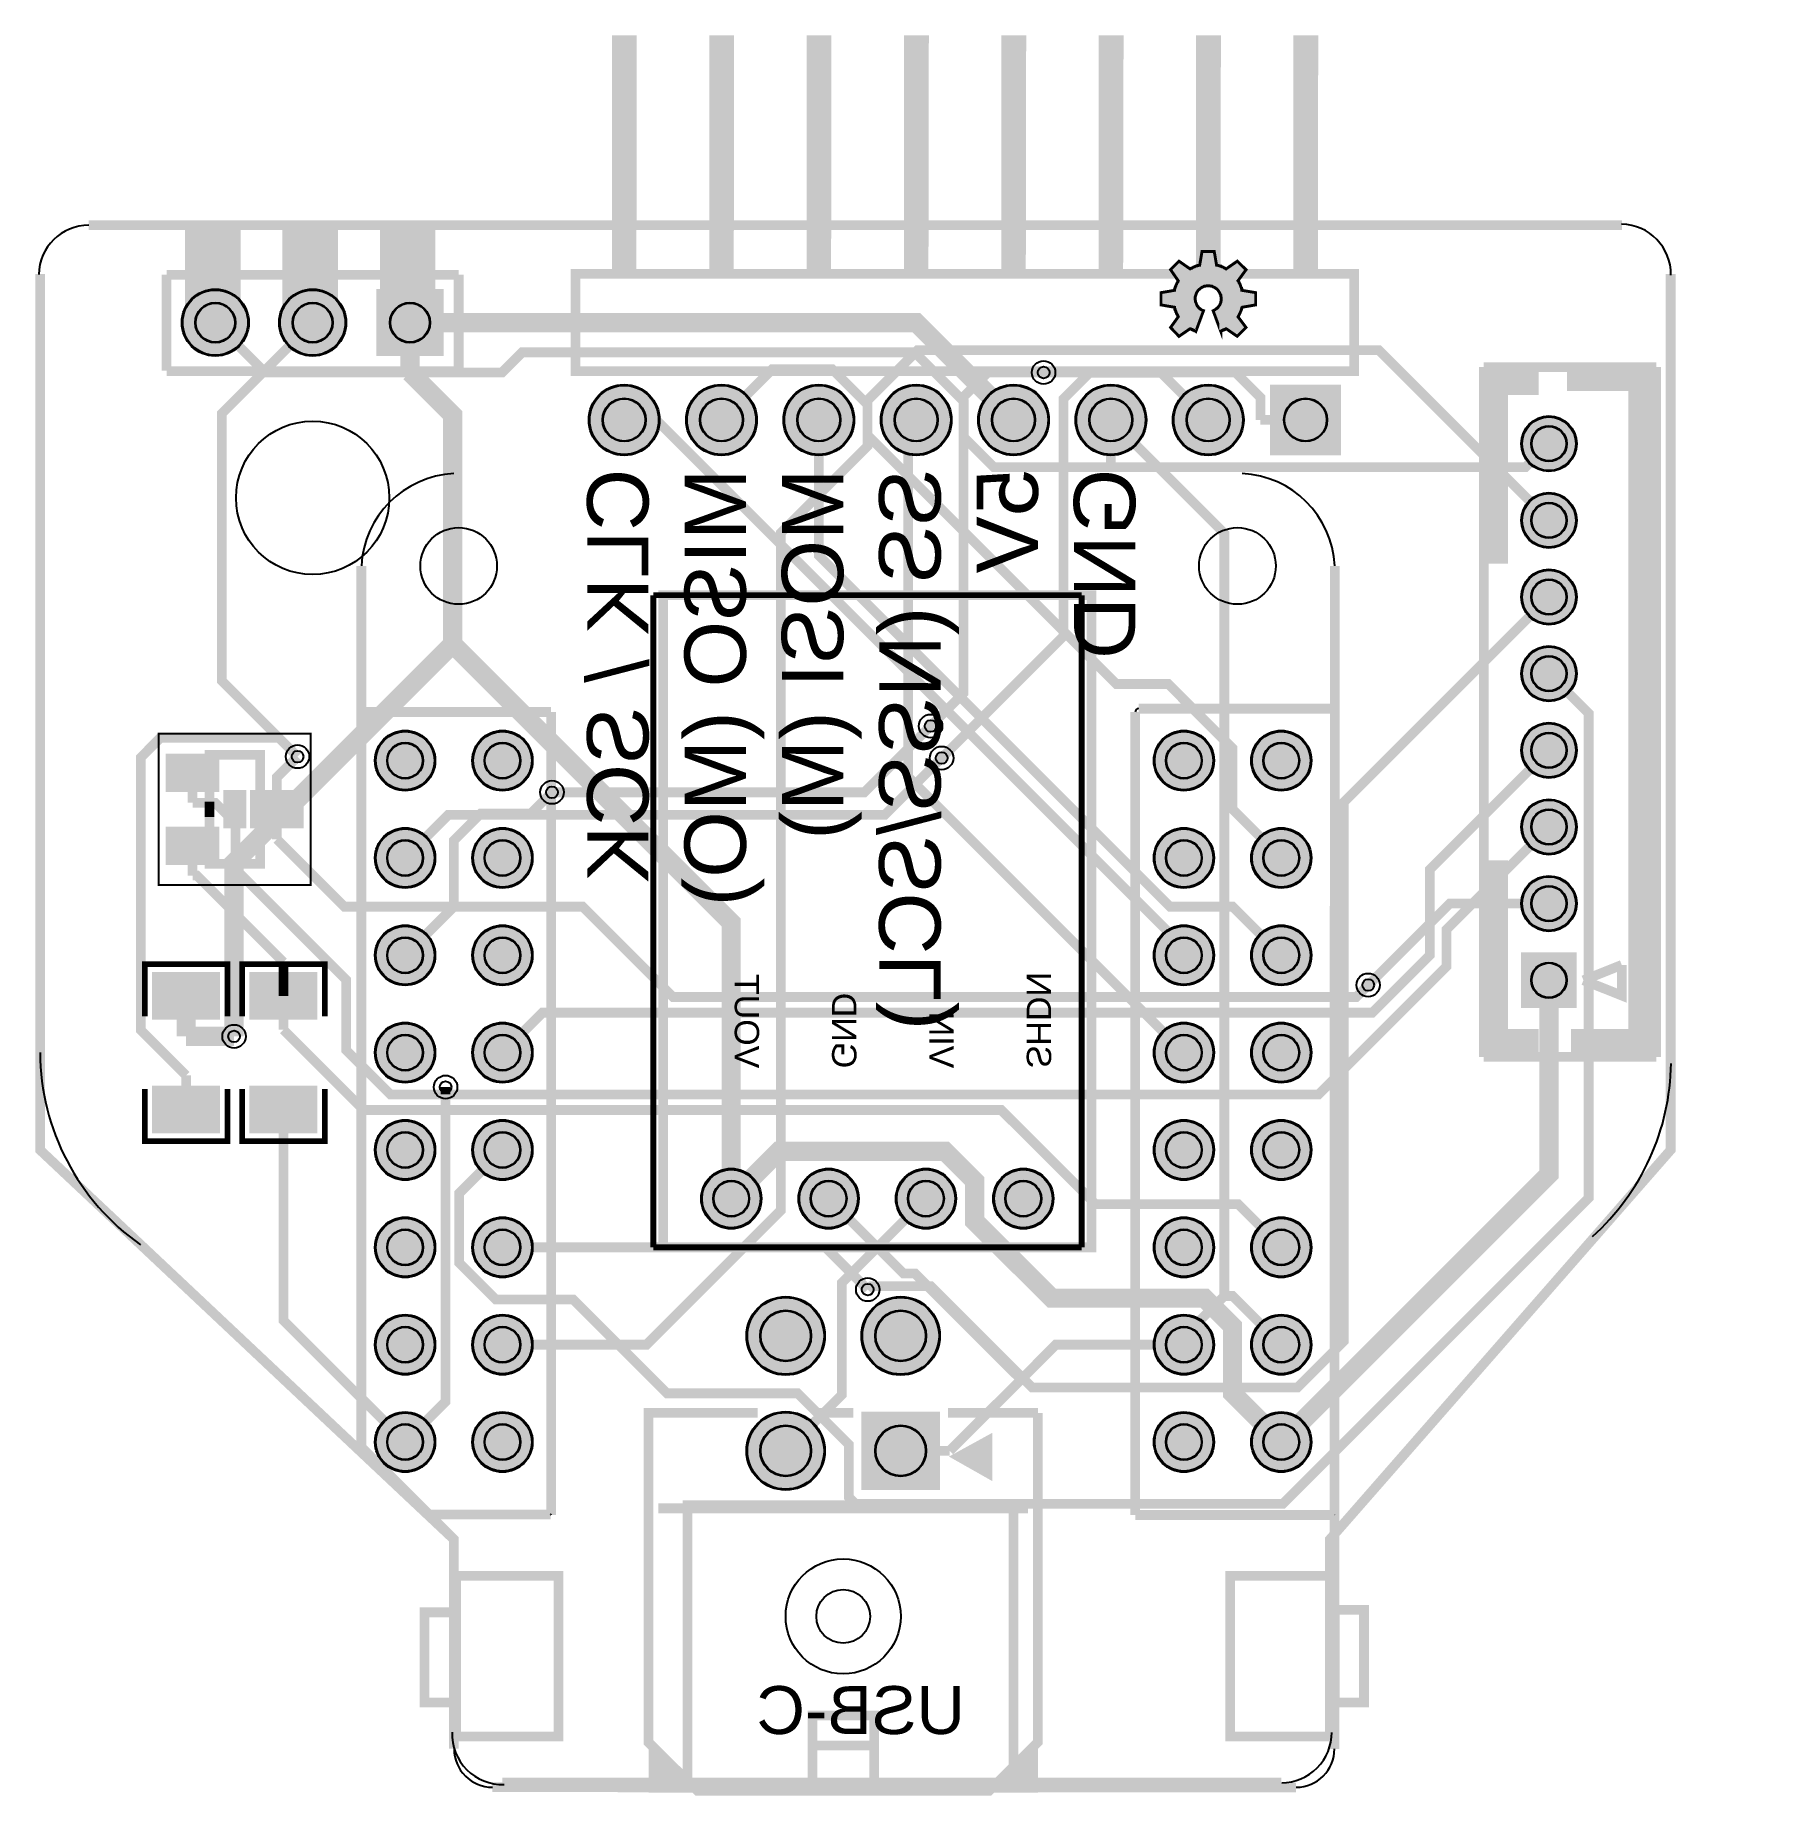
# Model space of a CAD drawing. Header units: millimetres. Extents: x -0.1 to 45.3, y -0.3 to 45.6.
import ezdxf

# ---------------------------------------------------------------- set-up
doc = ezdxf.new("R2010")
doc.units = ezdxf.units.MM
for name, color, linetype, true_color in [('BoardOutLine', 7, 'Continuous', 0xff00ff), ('BottomLayer', 7, 'Continuous', 0x0000ff), ('BottomPasteMaskLayer', 7, 'Continuous', 0x800000), ('BottomSilkLayer', 7, 'Continuous', 0x66cc33), ('BottomSolderMaskLayer', 7, 'Continuous', 0xaa00ff), ('Document', 7, 'Continuous', 0xffffff), ('Hole', 7, 'Continuous', 0x222222), ('Multi-Layer', 7, 'Continuous', 0xc0c0c0), ('TopLayer', 7, 'Continuous', 0xff0000), ('TopPasteMaskLayer', 7, 'Continuous', 0x808080), ('TopSilkLayer', 7, 'Continuous', 0xffcc00), ('TopSolderMaskLayer', 7, 'Continuous', 0x800080)]:
    doc.layers.add(name, color=color, linetype=linetype, true_color=true_color)
doc.styles.get("Standard").update_dxf_attribs({"font": 'arial.ttf'})

msp = doc.modelspace()

# ---------------------------------------------------------------- hatches: boundary and pattern name
at = {"layer": 'BottomLayer'}
for points in [[(3.81, 38.1), (3.81, 40.64), (5.207, 40.64), (5.207, 40.005), (5.207, 38.1)], [(6.35, 38.1), (6.35, 40.64), (7.747, 40.64), (7.747, 40.005), (7.747, 38.1)], [(8.89, 38.1), (8.89, 40.64), (10.287, 40.64), (10.287, 40.005), (10.287, 38.1)]]:
    msp.add_hatch(color=256, dxfattribs=at).paths.add_polyline_path(points)
at = {"layer": 'BottomPasteMaskLayer'}
for points in [[(3.81, 38.1), (3.81, 40.64), (5.207, 40.64), (5.207, 40.005), (5.207, 38.1)], [(6.35, 38.1), (6.35, 40.64), (7.747, 40.64), (7.747, 40.005), (7.747, 38.1)], [(8.89, 38.1), (8.89, 40.64), (10.287, 40.64), (10.287, 40.005), (10.287, 38.1)]]:
    msp.add_hatch(color=256, dxfattribs=at).paths.add_polyline_path(points)
at = {"layer": 'BottomSolderMaskLayer'}
for points in [[(3.785, 38.075), (3.785, 40.665), (5.232, 40.665), (5.232, 40.018), (5.232, 38.075)], [(6.325, 38.075), (6.325, 40.665), (7.772, 40.665), (7.772, 40.018), (7.772, 38.075)], [(8.865, 38.075), (8.865, 40.665), (10.312, 40.665), (10.312, 40.018), (10.312, 38.075)], [(3.697, 38.1, 1), (5.447, 38.1, 1)], [(6.237, 38.1, 1), (7.987, 38.1, 1)], [(10.527, 37.225), (8.777, 37.225), (8.777, 38.975), (10.527, 38.975)], [(14.315, 35.56, 1), (16.165, 35.56, 1)], [(16.855, 35.56, 1), (18.705, 35.56, 1)], [(19.395, 35.56, 1), (21.245, 35.56, 1)], [(21.935, 35.56, 1), (23.785, 35.56, 1)], [(24.475, 35.56, 1), (26.325, 35.56, 1)], [(27.015, 35.56, 1), (28.865, 35.56, 1)], [(29.555, 35.56, 1), (31.405, 35.56, 1)], [(33.945, 36.485), (32.095, 36.485), (32.095, 34.635), (33.945, 34.635)], [(38.645, 34.94, 1), (40.095, 34.94, 1)], [(38.645, 32.94, 1), (40.095, 32.94, 1)], [(38.645, 30.94, 1), (40.095, 30.94, 1)], [(38.645, 28.94, 1), (40.095, 28.94, 1)], [(38.645, 26.94, 1), (40.095, 26.94, 1)], [(8.738, 26.67, 1), (10.312, 26.67, 1)], [(11.278, 26.67, 1), (12.852, 26.67, 1)], [(29.058, 26.67, 1), (30.632, 26.67, 1)], [(31.598, 26.67, 1), (33.172, 26.67, 1)], [(38.645, 24.94, 1), (40.095, 24.94, 1)], [(8.738, 24.13, 1), (10.312, 24.13, 1)], [(11.278, 24.13, 1), (12.852, 24.13, 1)], [(29.058, 24.13, 1), (30.632, 24.13, 1)], [(31.598, 24.13, 1), (33.172, 24.13, 1)], [(38.645, 22.94, 1), (40.095, 22.94, 1)], [(8.738, 21.59, 1), (10.312, 21.59, 1)], [(11.278, 21.59, 1), (12.852, 21.59, 1)], [(29.058, 21.59, 1), (30.632, 21.59, 1)], [(31.598, 21.59, 1), (33.172, 21.59, 1)], [(40.096, 21.665), (40.096, 20.215), (38.645, 20.215), (38.645, 21.665)], [(8.738, 19.05, 1), (10.312, 19.05, 1)], [(11.278, 19.05, 1), (12.852, 19.05, 1)], [(29.058, 19.05, 1), (30.632, 19.05, 1)], [(31.598, 19.05, 1), (33.172, 19.05, 1)], [(8.738, 16.51, 1), (10.312, 16.51, 1)], [(11.278, 16.51, 1), (12.852, 16.51, 1)], [(29.058, 16.51, 1), (30.632, 16.51, 1)], [(31.598, 16.51, 1), (33.172, 16.51, 1)], [(17.247, 15.24, 1), (18.821, 15.24, 1)], [(19.787, 15.24, 1), (21.361, 15.24, 1)], [(22.327, 15.24, 1), (23.901, 15.24, 1)], [(24.867, 15.24, 1), (26.441, 15.24, 1)], [(8.738, 13.97, 1), (10.312, 13.97, 1)], [(11.278, 13.97, 1), (12.852, 13.97, 1)], [(29.058, 13.97, 1), (30.632, 13.97, 1)], [(31.598, 13.97, 1), (33.172, 13.97, 1)], [(18.43, 11.66, 1), (20.481, 11.66, 1)], [(21.43, 11.66, 1), (23.481, 11.66, 1)], [(8.738, 11.43, 1), (10.312, 11.43, 1)], [(11.278, 11.43, 1), (12.852, 11.43, 1)], [(29.058, 11.43, 1), (30.632, 11.43, 1)], [(31.598, 11.43, 1), (33.172, 11.43, 1)], [(8.738, 8.89, 1), (10.312, 8.89, 1)], [(11.278, 8.89, 1), (12.852, 8.89, 1)], [(18.43, 8.66, 1), (20.481, 8.66, 1)], [(21.43, 9.685), (23.48, 9.685), (23.48, 7.635), (21.43, 7.635)], [(29.058, 8.89, 1), (30.632, 8.89, 1)], [(31.598, 8.89, 1), (33.172, 8.89, 1)]]:
    msp.add_hatch(color=256, dxfattribs=at).paths.add_polyline_path(points)
at = {"layer": 'Document'}
for points in [[(15.57, 45.6), (14.92, 45.6), (14.92, 39.5), (15.56, 39.5)], [(18.11, 45.6), (17.46, 45.6), (17.46, 39.5), (18.1, 39.5)], [(20.65, 45.6), (20, 45.6), (20, 39.5), (20.64, 39.5)], [(23.19, 45.6), (22.54, 45.6), (22.54, 39.5), (23.18, 39.5)], [(25.73, 45.6), (25.08, 45.6), (25.08, 39.5), (25.72, 39.5)], [(28.27, 45.6), (27.62, 45.6), (27.62, 39.5), (28.26, 39.5)], [(30.81, 45.6), (30.16, 45.6), (30.16, 39.5), (30.8, 39.5)], [(33.35, 45.6), (32.7, 45.6), (32.7, 39.5), (33.34, 39.5)], [(38.97, 36.94), (38.97, 36.34), (38.17, 36.34), (38.17, 31.94), (37.67, 31.94), (37.67, 36.94), (38.57, 36.94)], [(42.17, 36.94), (42.17, 18.94), (40.07, 18.94), (40.07, 19.54), (41.57, 19.54), (41.57, 36.44), (39.97, 36.44), (39.97, 36.94), (42.07, 36.94)], [(3.785, 26.568), (3.785, 26.111), (4.369, 26.111), (4.369, 26.568)], [(4.78, 25.9), (4.78, 24.9), (5.38, 24.9), (5.38, 25.9)], [(5.791, 25.629), (5.791, 25.171), (6.375, 25.171), (6.375, 25.629)], [(3.785, 24.689), (3.785, 24.232), (4.369, 24.232), (4.369, 24.689)], [(38.97, 18.94), (38.97, 19.54), (38.17, 19.54), (38.17, 23.94), (37.67, 23.94), (37.67, 18.94), (37.77, 18.94)], [(24.845, 9.13), (24.845, 7.87), (23.715, 8.51)], [(15.88, 1.08), (15.88, 1.08), (17.22, -0.26), (15.88, -0.26)], [(26.035, 1.08), (26.035, 1.08), (24.695, -0.26), (26.035, -0.26)]]:
    msp.add_hatch(color=256, dxfattribs=at).paths.add_polyline_path(points)
at = {"layer": 'Multi-Layer'}
for points in [[(3.722, 38.1, 1), (5.422, 38.1, 1)], [(6.262, 38.1, 1), (7.962, 38.1, 1)], [(10.502, 37.25), (8.802, 37.25), (8.802, 38.95), (10.502, 38.95)], [(14.34, 35.56, 1), (16.14, 35.56, 1)], [(16.88, 35.56, 1), (18.68, 35.56, 1)], [(19.42, 35.56, 1), (21.22, 35.56, 1)], [(21.96, 35.56, 1), (23.76, 35.56, 1)], [(24.5, 35.56, 1), (26.3, 35.56, 1)], [(27.04, 35.56, 1), (28.84, 35.56, 1)], [(29.58, 35.56, 1), (31.38, 35.56, 1)], [(33.92, 36.46), (32.12, 36.46), (32.12, 34.66), (33.92, 34.66)], [(38.67, 34.94, 1), (40.07, 34.94, 1)], [(38.67, 32.94, 1), (40.07, 32.94, 1)], [(38.67, 30.94, 1), (40.07, 30.94, 1)], [(38.67, 28.94, 1), (40.07, 28.94, 1)], [(38.67, 26.94, 1), (40.07, 26.94, 1)], [(38.67, 24.94, 1), (40.07, 24.94, 1)], [(38.67, 22.94, 1), (40.07, 22.94, 1)], [(40.07, 21.64), (40.07, 20.24), (38.67, 20.24), (38.67, 21.64)], [(17.272, 15.24, 1), (18.796, 15.24, 1)], [(19.812, 15.24, 1), (21.336, 15.24, 1)], [(22.352, 15.24, 1), (23.876, 15.24, 1)], [(24.892, 15.24, 1), (26.416, 15.24, 1)], [(18.455, 11.66, 1), (20.455, 11.66, 1)], [(21.455, 11.66, 1), (23.455, 11.66, 1)], [(18.455, 8.66, 1), (20.455, 8.66, 1)], [(21.455, 9.66), (23.455, 9.66), (23.455, 7.66), (21.455, 7.66)]]:
    msp.add_hatch(color=256, dxfattribs=at).paths.add_polyline_path(points)
at = {"layer": 'TopLayer'}
for points in [[(3.81, 38.1), (3.81, 40.64), (5.207, 40.64), (5.207, 40.005), (5.207, 38.1)], [(6.35, 38.1), (6.35, 40.64), (7.747, 40.64), (7.747, 40.005), (7.747, 38.1)], [(8.89, 38.1), (8.89, 40.64), (10.287, 40.64), (10.287, 40.005), (10.287, 38.1)], [(4.68, 26.85), (4.68, 25.85), (3.28, 25.85), (3.28, 26.85)], [(6.88, 25.9), (6.88, 24.9), (5.48, 24.9), (5.48, 25.9)], [(4.68, 24.95), (4.68, 23.95), (3.28, 23.95), (3.28, 24.95)], [(4.661, 19.925), (2.96, 19.925), (2.96, 21.133), (4.661, 21.133)], [(7.201, 19.925), (5.5, 19.925), (5.5, 21.133), (7.201, 21.133)], [(4.661, 18.175), (2.96, 18.175), (2.96, 16.968), (4.661, 16.968)], [(7.201, 18.175), (5.5, 18.175), (5.5, 16.968), (7.201, 16.968)]]:
    msp.add_hatch(color=256, dxfattribs=at).paths.add_polyline_path(points)
at = {"layer": 'TopPasteMaskLayer'}
for points in [[(3.81, 38.1), (3.81, 40.64), (5.207, 40.64), (5.207, 40.005), (5.207, 38.1)], [(6.35, 38.1), (6.35, 40.64), (7.747, 40.64), (7.747, 40.005), (7.747, 38.1)], [(8.89, 38.1), (8.89, 40.64), (10.287, 40.64), (10.287, 40.005), (10.287, 38.1)], [(4.561, 19.925), (4.199, 19.925), (4.099, 20.025), (4.099, 20.236), (3.999, 20.336), (3.621, 20.336), (3.521, 20.236), (3.521, 20.025), (3.421, 19.925), (3.06, 19.925), (2.96, 20.025), (2.96, 21.033), (3.06, 21.133), (4.561, 21.133), (4.661, 21.033), (4.661, 20.025)], [(7.101, 19.925), (6.739, 19.925), (6.639, 20.025), (6.639, 20.236), (6.539, 20.336), (6.161, 20.336), (6.061, 20.236), (6.061, 20.025), (5.961, 19.925), (5.6, 19.925), (5.5, 20.025), (5.5, 21.033), (5.6, 21.133), (7.101, 21.133), (7.201, 21.033), (7.201, 20.025)], [(4.561, 18.175), (4.199, 18.175), (4.099, 18.075), (4.099, 17.864), (3.999, 17.764), (3.621, 17.764), (3.521, 17.864), (3.521, 18.075), (3.421, 18.175), (3.06, 18.175), (2.96, 18.075), (2.96, 17.068), (3.06, 16.968), (4.561, 16.968), (4.661, 17.068), (4.661, 18.075)], [(7.101, 18.175), (6.739, 18.175), (6.639, 18.075), (6.639, 17.864), (6.539, 17.764), (6.161, 17.764), (6.061, 17.864), (6.061, 18.075), (5.961, 18.175), (5.6, 18.175), (5.5, 18.075), (5.5, 17.068), (5.6, 16.968), (7.101, 16.968), (7.201, 17.068), (7.201, 18.075)]]:
    msp.add_hatch(color=256, dxfattribs=at).paths.add_polyline_path(points)
at = {"layer": 'TopSilkLayer'}
for points in [[(31.717, 38.562), (31.717, 38.882), (31.357, 38.942), (31.357, 38.982), (31.347, 38.992), (31.347, 39.012), (31.337, 39.022), (31.327, 39.042), (31.327, 39.062), (31.317, 39.072), (31.317, 39.092), (31.307, 39.102), (31.297, 39.122), (31.287, 39.132), (31.287, 39.152), (31.277, 39.163), (31.267, 39.182), (31.257, 39.193), (31.467, 39.482), (31.237, 39.703), (30.947, 39.502), (30.937, 39.513), (30.917, 39.522), (30.907, 39.522), (30.887, 39.532), (30.877, 39.543), (30.857, 39.552), (30.847, 39.552), (30.827, 39.562), (30.817, 39.573), (30.797, 39.573), (30.777, 39.582), (30.767, 39.582), (30.747, 39.592), (30.737, 39.592), (30.717, 39.602), (30.697, 39.602), (30.637, 39.953), (30.317, 39.953), (30.257, 39.602), (30.247, 39.602), (30.227, 39.592), (30.207, 39.592), (30.197, 39.582), (30.177, 39.582), (30.157, 39.573), (30.147, 39.573), (30.127, 39.562), (30.117, 39.552), (30.097, 39.552), (30.087, 39.543), (30.067, 39.532), (30.057, 39.522), (30.037, 39.522), (30.027, 39.513), (30.007, 39.502), (29.717, 39.703), (29.497, 39.482), (29.697, 39.193), (29.687, 39.182), (29.687, 39.163), (29.677, 39.152), (29.667, 39.132), (29.657, 39.122), (29.657, 39.102), (29.647, 39.092), (29.637, 39.072), (29.637, 39.062), (29.617, 39.022), (29.617, 39.012), (29.607, 38.992), (29.607, 38.982), (29.597, 38.962), (29.597, 38.942), (29.247, 38.882), (29.247, 38.562), (29.597, 38.502), (29.597, 38.493), (29.607, 38.472), (29.607, 38.452), (29.617, 38.442), (29.617, 38.422), (29.627, 38.412), (29.637, 38.392), (29.637, 38.372), (29.647, 38.362), (29.647, 38.342), (29.657, 38.332), (29.667, 38.312), (29.677, 38.303), (29.687, 38.282), (29.687, 38.273), (29.697, 38.252), (29.497, 37.973), (29.717, 37.742), (30.007, 37.942), (30.017, 37.942), (30.027, 37.932), (30.037, 37.932), (30.047, 37.923), (30.057, 37.923), (30.067, 37.912), (30.077, 37.912), (30.087, 37.902), (30.097, 37.902), (30.107, 37.893), (30.117, 37.893), (30.127, 37.882), (30.147, 37.882), (30.157, 37.872), (30.357, 38.412), (30.327, 38.422), (30.287, 38.442), (30.267, 38.463), (30.247, 38.472), (30.227, 38.493), (30.217, 38.513), (30.197, 38.532), (30.177, 38.573), (30.167, 38.602), (30.147, 38.642), (30.147, 38.672), (30.137, 38.703), (30.137, 38.763), (30.177, 38.882), (30.217, 38.942), (30.237, 38.962), (30.267, 38.982), (30.287, 39.003), (30.317, 39.022), (30.347, 39.033), (30.377, 39.052), (30.407, 39.052), (30.447, 39.062), (30.517, 39.062), (30.547, 39.052), (30.577, 39.052), (30.607, 39.033), (30.637, 39.022), (30.697, 38.982), (30.737, 38.942), (30.777, 38.882), (30.787, 38.852), (30.807, 38.822), (30.807, 38.792), (30.817, 38.763), (30.817, 38.672), (30.807, 38.642), (30.807, 38.623), (30.797, 38.602), (30.787, 38.573), (30.777, 38.552), (30.757, 38.532), (30.747, 38.513), (30.707, 38.472), (30.687, 38.463), (30.667, 38.442), (30.607, 38.412), (30.807, 37.872), (30.807, 37.882), (30.827, 37.882), (30.837, 37.893), (30.847, 37.893), (30.857, 37.902), (30.867, 37.902), (30.877, 37.912), (30.897, 37.912), (30.907, 37.923), (30.917, 37.923), (30.937, 37.942), (30.947, 37.942), (31.237, 37.742), (31.467, 37.973), (31.257, 38.252), (31.267, 38.273), (31.277, 38.282), (31.287, 38.303), (31.287, 38.312), (31.297, 38.332), (31.307, 38.342), (31.317, 38.362), (31.317, 38.372), (31.337, 38.412), (31.337, 38.422), (31.347, 38.442), (31.347, 38.452), (31.357, 38.472), (31.357, 38.493), (31.367, 38.502)], [(24.845, 9.13), (24.845, 7.87), (23.715, 8.51)]]:
    msp.add_hatch(color=256, dxfattribs=at).paths.add_polyline_path(points)
at = {"layer": 'TopSolderMaskLayer'}
for points in [[(3.785, 38.075), (3.785, 40.665), (5.232, 40.665), (5.232, 40.018), (5.232, 38.075)], [(6.325, 38.075), (6.325, 40.665), (7.772, 40.665), (7.772, 40.018), (7.772, 38.075)], [(8.865, 38.075), (8.865, 40.665), (10.312, 40.665), (10.312, 40.018), (10.312, 38.075)], [(3.697, 38.1, 1), (5.447, 38.1, 1)], [(6.237, 38.1, 1), (7.987, 38.1, 1)], [(10.527, 37.225), (8.777, 37.225), (8.777, 38.975), (10.527, 38.975)], [(14.315, 35.56, 1), (16.165, 35.56, 1)], [(16.855, 35.56, 1), (18.705, 35.56, 1)], [(19.395, 35.56, 1), (21.245, 35.56, 1)], [(21.935, 35.56, 1), (23.785, 35.56, 1)], [(24.475, 35.56, 1), (26.325, 35.56, 1)], [(27.015, 35.56, 1), (28.865, 35.56, 1)], [(29.555, 35.56, 1), (31.405, 35.56, 1)], [(33.945, 36.485), (32.095, 36.485), (32.095, 34.635), (33.945, 34.635)], [(38.645, 34.94, 1), (40.095, 34.94, 1)], [(38.645, 32.94, 1), (40.095, 32.94, 1)], [(38.645, 30.94, 1), (40.095, 30.94, 1)], [(38.645, 28.94, 1), (40.095, 28.94, 1)], [(38.645, 26.94, 1), (40.095, 26.94, 1)], [(8.738, 26.67, 1), (10.312, 26.67, 1)], [(11.278, 26.67, 1), (12.852, 26.67, 1)], [(29.058, 26.67, 1), (30.632, 26.67, 1)], [(31.598, 26.67, 1), (33.172, 26.67, 1)], [(38.645, 24.94, 1), (40.095, 24.94, 1)], [(8.738, 24.13, 1), (10.312, 24.13, 1)], [(11.278, 24.13, 1), (12.852, 24.13, 1)], [(29.058, 24.13, 1), (30.632, 24.13, 1)], [(31.598, 24.13, 1), (33.172, 24.13, 1)], [(38.645, 22.94, 1), (40.095, 22.94, 1)], [(8.738, 21.59, 1), (10.312, 21.59, 1)], [(11.278, 21.59, 1), (12.852, 21.59, 1)], [(29.058, 21.59, 1), (30.632, 21.59, 1)], [(31.598, 21.59, 1), (33.172, 21.59, 1)], [(40.096, 21.665), (40.096, 20.215), (38.645, 20.215), (38.645, 21.665)], [(4.696, 19.907), (2.924, 19.907), (2.924, 21.151), (4.696, 21.151)], [(7.236, 19.907), (5.464, 19.907), (5.464, 21.151), (7.236, 21.151)], [(8.738, 19.05, 1), (10.312, 19.05, 1)], [(11.278, 19.05, 1), (12.852, 19.05, 1)], [(29.058, 19.05, 1), (30.632, 19.05, 1)], [(31.598, 19.05, 1), (33.172, 19.05, 1)], [(4.696, 18.193), (2.924, 18.193), (2.924, 16.949), (4.696, 16.949)], [(7.236, 18.193), (5.464, 18.193), (5.464, 16.949), (7.236, 16.949)], [(8.738, 16.51, 1), (10.312, 16.51, 1)], [(11.278, 16.51, 1), (12.852, 16.51, 1)], [(29.058, 16.51, 1), (30.632, 16.51, 1)], [(31.598, 16.51, 1), (33.172, 16.51, 1)], [(17.247, 15.24, 1), (18.821, 15.24, 1)], [(19.787, 15.24, 1), (21.361, 15.24, 1)], [(22.327, 15.24, 1), (23.901, 15.24, 1)], [(24.867, 15.24, 1), (26.441, 15.24, 1)], [(8.738, 13.97, 1), (10.312, 13.97, 1)], [(11.278, 13.97, 1), (12.852, 13.97, 1)], [(29.058, 13.97, 1), (30.632, 13.97, 1)], [(31.598, 13.97, 1), (33.172, 13.97, 1)], [(18.43, 11.66, 1), (20.481, 11.66, 1)], [(21.43, 11.66, 1), (23.481, 11.66, 1)], [(8.738, 11.43, 1), (10.312, 11.43, 1)], [(11.278, 11.43, 1), (12.852, 11.43, 1)], [(29.058, 11.43, 1), (30.632, 11.43, 1)], [(31.598, 11.43, 1), (33.172, 11.43, 1)], [(8.738, 8.89, 1), (10.312, 8.89, 1)], [(11.278, 8.89, 1), (12.852, 8.89, 1)], [(18.43, 8.66, 1), (20.481, 8.66, 1)], [(21.43, 9.685), (23.48, 9.685), (23.48, 7.635), (21.43, 7.635)], [(29.058, 8.89, 1), (30.632, 8.89, 1)], [(31.598, 8.89, 1), (33.172, 8.89, 1)]]:
    msp.add_hatch(color=256, dxfattribs=at).paths.add_polyline_path(points)

# ---------------------------------------------------------------- linework, layer by layer
at = {"layer": 'BoardOutLine', "const_width": 0.254}
for points in [[(1.27, 40.64), (41.275, 40.64)], [(10.795, 1.27), (10.795, 6.35), (0, 16.51), (0, 39.37)], [(42.545, 39.37), (42.545, 16.51), (33.655, 6.35), (33.655, 1.27)], [(32.385, 0), (12.065, 0)]]:
    msp.add_lwpolyline(points, dxfattribs=at)
at = {"layer": 'BoardOutLine'}
for centre, radius, start, end in [((1.273, 39.333), 1.307, 90, 178.9171), ((41.246, 39.36), 1.307, 359.2337, 89.0946), ((6.174, 19.085), 6.174, 180.3253, 234.8794), ((36.382, 18.849), 6.174, 311.869, 359.2595), ((12.06, 1.261), 1.307, 177.5459, 272.0855), ((32.396, 1.307), 1.307, 270, 0.2848)]:
    msp.add_arc(centre, radius, start, end, dxfattribs=at)
at = {"layer": 'BottomLayer'}
for points, const_width in [([(9.589, 39.37), (9.589, 38.164), (9.652, 38.1)], 0.5), ([(4.572, 38.1), (4.509, 38.164), (4.509, 39.37)], 0.254), ([(7.112, 38.1), (7.049, 38.164), (7.049, 39.37)], 0.254), ([(7.112, 38.1), (4.745, 35.733), (4.745, 28.749), (6.718, 26.775)], 0.254), ([(9.652, 38.1), (9.652, 36.8)], 0.5), ([(39.37, 32.94), (34.926, 37.384), (22.902, 37.384), (21.59, 36.072), (21.59, 34.875), (19.327, 32.613), (19.327, 14.935), (15.822, 11.43), (12.065, 11.43)], 0.254), ([(9.652, 36.8), (10.766, 35.686), (10.766, 29.714)], 0.5), ([(26.185, 36.798), (24.729, 36.798), (24.097, 36.167), (24.097, 28.434), (23.236, 27.573)], 0.254), ([(30.48, 35.56), (29.245, 36.795), (27.389, 36.795), (26.703, 36.109), (26.703, 29.916), (23.525, 26.738)], 0.254), ([(22.86, 35.56), (22.65, 35.35), (22.65, 26.245), (29.845, 19.05)], 0.254), ([(27.94, 35.56), (30.9, 32.6), (30.9, 12.7)], 0.254), ([(39.37, 30.94), (34.019, 25.588), (34.019, 11.524), (32.807, 10.312), (25.888, 10.312), (23.242, 12.958), (21.685, 12.958), (21.595, 12.868)], 0.254), ([(10.766, 29.714), (5.061, 24.009), (5.061, 19.475)], 0.5), ([(18.034, 15.24), (18.034, 22.447), (10.766, 29.714)], 0.5), ([(13.357, 25.844), (12.799, 25.286), (11.493, 25.286), (10.795, 24.588), (10.795, 22.86), (9.525, 21.59)], 0.254), ([(39.37, 22.94), (36.779, 22.94), (34.654, 20.815)], 0.254), ([(39.37, 20.94), (39.37, 15.875), (32.385, 8.89)], 0.5), ([(9.525, 8.89), (10.58, 9.945), (10.58, 18.151)], 0.254), ([(23.114, 15.24), (20.92, 13.045), (20.92, 10.124), (19.455, 8.66)], 0.254), ([(30.9, 12.7), (29.845, 11.645), (29.845, 11.43)], 0.254), ([(32.385, 11.43), (31.115, 12.7), (30.9, 12.7)], 0.254)]:
    msp.add_lwpolyline(points, dxfattribs=dict(at, const_width=const_width))
at = {"layer": 'BottomSilkLayer', "const_width": 0.254}
for points in [[(15.24, 39.37), (15.24, 45.37)], [(17.78, 39.37), (17.78, 45.37)], [(20.32, 39.37), (20.32, 45.37)], [(22.86, 39.37), (22.86, 45.37)], [(25.4, 39.37), (25.4, 45.37)], [(27.94, 39.37), (27.94, 45.37)], [(30.48, 39.37), (30.48, 45.37)], [(33.02, 39.37), (33.02, 45.37)], [(8.382, 31.753), (8.382, 8.763), (10.795, 6.35), (10.795, 0.889)], [(8.382, 31.753), (8.382, 8.763), (10.795, 6.35), (10.795, 0.889)], [(33.782, 31.753), (33.774, 0.881)], [(33.782, 31.753), (33.774, 0.881)], [(8.382, 27.94), (13.335, 27.94)], [(13.335, 27.94), (13.335, 6.985)], [(28.575, 6.985), (28.575, 27.94)], [(28.662, 28.027), (33.781, 28.027)], [(13.32, 7), (10.145, 7)], [(33.776, 6.985), (28.575, 6.985)]]:
    msp.add_lwpolyline(points, dxfattribs=at)
for points in [[(34.29, 39.37), (13.97, 39.37), (13.97, 36.83), (34.29, 36.83), (34.29, 39.37)], [(16.256, 13.97), (27.432, 13.97), (27.432, 30.988), (16.256, 30.988), (16.256, 13.97)]]:
    msp.add_lwpolyline(points, close=True, dxfattribs=at)
at = {"layer": 'BottomSilkLayer'}
for centre in [(10.922, 31.75), (31.242, 31.75)]:
    msp.add_circle(centre, 1, dxfattribs=at)
for centre, radius, start, end in [((10.922, 31.62), 2.543, 92.8622, 176.9874), ((10.922, 31.62), 2.543, 92.8622, 176.9874), ((31.242, 31.623), 2.543, 3.0126, 87.1378), ((31.242, 31.623), 2.543, 3.0126, 87.1378), ((28.662, 27.94), 0.0874, 90, 180), ((13.32, 6.985), 0.0152, 0, 90), ((33.776, 6.985), 0.0000254, 0, 90)]:
    msp.add_arc(centre, radius, start, end, dxfattribs=at)
at = {"layer": 'BottomSolderMaskLayer'}
for centre, radius in [((4.572, 38.1), 0.875), ((4.572, 38.1), 0.525), ((7.112, 38.1), 0.875), ((7.112, 38.1), 0.525), ((9.652, 38.1), 0.525), ((15.24, 35.56), 0.925), ((17.78, 35.56), 0.925), ((20.32, 35.56), 0.925), ((22.86, 35.56), 0.925), ((25.4, 35.56), 0.925), ((27.94, 35.56), 0.925), ((30.48, 35.56), 0.925), ((15.24, 35.56), 0.566), ((17.78, 35.56), 0.566), ((20.32, 35.56), 0.566), ((22.86, 35.56), 0.566), ((25.4, 35.56), 0.566), ((27.94, 35.56), 0.566), ((30.48, 35.56), 0.566), ((33.02, 35.56), 0.566), ((39.37, 34.94), 0.725), ((39.37, 34.94), 0.466), ((39.37, 32.94), 0.725), ((39.37, 32.94), 0.466), ((39.37, 30.94), 0.725), ((39.37, 30.94), 0.466), ((39.37, 28.94), 0.725), ((39.37, 28.94), 0.466), ((39.37, 26.94), 0.725), ((9.525, 26.67), 0.787), ((9.525, 26.67), 0.472), ((12.065, 26.67), 0.787), ((12.065, 26.67), 0.472), ((29.845, 26.67), 0.787), ((29.845, 26.67), 0.472), ((32.385, 26.67), 0.787), ((32.385, 26.67), 0.472), ((39.37, 26.94), 0.466), ((39.37, 24.94), 0.725), ((39.37, 24.94), 0.466), ((9.525, 24.13), 0.787), ((12.065, 24.13), 0.787), ((29.845, 24.13), 0.787), ((32.385, 24.13), 0.787), ((9.525, 24.13), 0.472), ((12.065, 24.13), 0.472), ((29.845, 24.13), 0.472), ((32.385, 24.13), 0.472), ((39.37, 22.94), 0.725), ((39.37, 22.94), 0.466), ((9.525, 21.59), 0.787), ((9.525, 21.59), 0.472), ((12.065, 21.59), 0.787), ((12.065, 21.59), 0.472), ((29.845, 21.59), 0.787), ((29.845, 21.59), 0.472), ((32.385, 21.59), 0.787), ((32.385, 21.59), 0.472), ((39.37, 20.94), 0.466), ((9.525, 19.05), 0.787), ((12.065, 19.05), 0.787), ((29.845, 19.05), 0.787), ((32.385, 19.05), 0.787), ((9.525, 19.05), 0.472), ((12.065, 19.05), 0.472), ((29.845, 19.05), 0.472), ((32.385, 19.05), 0.472), ((9.525, 16.51), 0.787), ((12.065, 16.51), 0.787), ((29.845, 16.51), 0.787), ((32.385, 16.51), 0.787), ((9.525, 16.51), 0.472), ((12.065, 16.51), 0.472), ((29.845, 16.51), 0.472), ((32.385, 16.51), 0.472), ((18.034, 15.24), 0.787), ((18.034, 15.24), 0.472), ((20.574, 15.24), 0.787), ((20.574, 15.24), 0.472), ((23.114, 15.24), 0.787), ((23.114, 15.24), 0.472), ((25.654, 15.24), 0.787), ((25.654, 15.24), 0.472), ((9.525, 13.97), 0.787), ((12.065, 13.97), 0.787), ((29.845, 13.97), 0.787), ((32.385, 13.97), 0.787), ((9.525, 13.97), 0.472), ((12.065, 13.97), 0.472), ((29.845, 13.97), 0.472), ((32.385, 13.97), 0.472), ((19.455, 11.66), 1.025), ((22.455, 11.66), 1.025), ((9.525, 11.43), 0.787), ((12.065, 11.43), 0.787), ((19.455, 11.66), 0.667), ((22.455, 11.66), 0.667), ((29.845, 11.43), 0.787), ((32.385, 11.43), 0.787), ((9.525, 11.43), 0.472), ((12.065, 11.43), 0.472), ((29.845, 11.43), 0.472), ((32.385, 11.43), 0.472), ((9.525, 8.89), 0.787), ((12.065, 8.89), 0.787), ((19.455, 8.66), 1.025), ((29.845, 8.89), 0.787), ((32.385, 8.89), 0.787), ((9.525, 8.89), 0.472), ((12.065, 8.89), 0.472), ((19.455, 8.66), 0.667), ((22.455, 8.66), 0.667), ((29.845, 8.89), 0.472), ((32.385, 8.89), 0.472)]:
    msp.add_circle(centre, radius, dxfattribs=at)
at = {"layer": 'Document'}
for points, const_width in [([(3.097, 27.373), (7.063, 27.373), (7.063, 23.427), (3.097, 23.427), (3.097, 27.373)], 0.0508), ([(5.74, 23.978), (4.42, 23.978), (4.42, 26.822), (5.74, 26.822), (5.74, 23.978)], 0.254)]:
    msp.add_lwpolyline(points, close=True, dxfattribs=dict(at, const_width=const_width))
msp.add_circle((20.955, 4.34), 0.7, dxfattribs=at)
at = {"layer": 'Hole'}
for centre, radius in [((26.185, 36.798), 0.153), ((23.236, 27.573), 0.153), ((6.718, 26.775), 0.153), ((23.525, 26.738), 0.153), ((13.357, 25.844), 0.153), ((34.654, 20.815), 0.153), ((5.061, 19.475), 0.15), ((10.58, 18.151), 0.153), ((21.595, 12.868), 0.153)]:
    msp.add_circle(centre, radius, dxfattribs=at)
at = {"layer": 'Multi-Layer'}
for centre, radius in [((4.572, 38.1), 0.85), ((4.572, 38.1), 0.51), ((7.112, 38.1), 0.85), ((7.112, 38.1), 0.51), ((9.652, 38.1), 0.51), ((26.185, 36.798), 0.305), ((15.24, 35.56), 0.9), ((17.78, 35.56), 0.9), ((20.32, 35.56), 0.9), ((22.86, 35.56), 0.9), ((25.4, 35.56), 0.9), ((27.94, 35.56), 0.9), ((30.48, 35.56), 0.9), ((15.24, 35.56), 0.55), ((17.78, 35.56), 0.55), ((20.32, 35.56), 0.55), ((22.86, 35.56), 0.55), ((25.4, 35.56), 0.55), ((27.94, 35.56), 0.55), ((30.48, 35.56), 0.55), ((33.02, 35.56), 0.55), ((7.112, 33.528), 2), ((39.37, 34.94), 0.7), ((39.37, 34.94), 0.45), ((39.37, 32.94), 0.7), ((39.37, 32.94), 0.45), ((39.37, 30.94), 0.7), ((39.37, 30.94), 0.45), ((39.37, 28.94), 0.7), ((39.37, 28.94), 0.45), ((23.236, 27.573), 0.305), ((39.37, 26.94), 0.7), ((9.525, 26.67), 0.762), ((9.525, 26.67), 0.457), ((12.065, 26.67), 0.762), ((12.065, 26.67), 0.457), ((29.845, 26.67), 0.762), ((29.845, 26.67), 0.457), ((32.385, 26.67), 0.762), ((32.385, 26.67), 0.457), ((39.37, 26.94), 0.45), ((6.718, 26.775), 0.305), ((23.525, 26.738), 0.305), ((13.357, 25.844), 0.305), ((39.37, 24.94), 0.7), ((39.37, 24.94), 0.45), ((9.525, 24.13), 0.762), ((12.065, 24.13), 0.762), ((29.845, 24.13), 0.762), ((32.385, 24.13), 0.762), ((9.525, 24.13), 0.457), ((12.065, 24.13), 0.457), ((29.845, 24.13), 0.457), ((32.385, 24.13), 0.457), ((39.37, 22.94), 0.7), ((39.37, 22.94), 0.45), ((9.525, 21.59), 0.762), ((12.065, 21.59), 0.762), ((29.845, 21.59), 0.762), ((32.385, 21.59), 0.762), ((9.525, 21.59), 0.457), ((12.065, 21.59), 0.457), ((29.845, 21.59), 0.457), ((32.385, 21.59), 0.457), ((39.37, 20.94), 0.45), ((34.654, 20.815), 0.305), ((5.061, 19.475), 0.305), ((9.525, 19.05), 0.762), ((12.065, 19.05), 0.762), ((29.845, 19.05), 0.762), ((32.385, 19.05), 0.762), ((9.525, 19.05), 0.457), ((12.065, 19.05), 0.457), ((29.845, 19.05), 0.457), ((32.385, 19.05), 0.457), ((10.58, 18.151), 0.305), ((9.525, 16.51), 0.762), ((12.065, 16.51), 0.762), ((29.845, 16.51), 0.762), ((32.385, 16.51), 0.762), ((9.525, 16.51), 0.457), ((12.065, 16.51), 0.457), ((29.845, 16.51), 0.457), ((32.385, 16.51), 0.457), ((18.034, 15.24), 0.762), ((18.034, 15.24), 0.457), ((20.574, 15.24), 0.762), ((20.574, 15.24), 0.457), ((23.114, 15.24), 0.762), ((23.114, 15.24), 0.457), ((25.654, 15.24), 0.762), ((25.654, 15.24), 0.457), ((9.525, 13.97), 0.762), ((12.065, 13.97), 0.762), ((29.845, 13.97), 0.762), ((32.385, 13.97), 0.762), ((9.525, 13.97), 0.457), ((12.065, 13.97), 0.457), ((29.845, 13.97), 0.457), ((32.385, 13.97), 0.457), ((21.595, 12.868), 0.305), ((19.455, 11.66), 1), ((22.455, 11.66), 1), ((9.525, 11.43), 0.762), ((12.065, 11.43), 0.762), ((19.455, 11.66), 0.65), ((22.455, 11.66), 0.65), ((29.845, 11.43), 0.762), ((32.385, 11.43), 0.762), ((9.525, 11.43), 0.457), ((12.065, 11.43), 0.457), ((29.845, 11.43), 0.457), ((32.385, 11.43), 0.457), ((9.525, 8.89), 0.762), ((12.065, 8.89), 0.762), ((19.455, 8.66), 1), ((29.845, 8.89), 0.762), ((32.385, 8.89), 0.762), ((9.525, 8.89), 0.457), ((12.065, 8.89), 0.457), ((19.455, 8.66), 0.65), ((22.455, 8.66), 0.65), ((29.845, 8.89), 0.457), ((32.385, 8.89), 0.457), ((20.955, 4.34), 1.5)]:
    msp.add_circle(centre, radius, dxfattribs=at)
at = {"layer": 'TopLayer'}
for points, const_width in [([(9.589, 39.37), (9.589, 38.164), (9.652, 38.1)], 0.5), ([(4.572, 38.1), (4.509, 38.164), (4.509, 39.37)], 0.254), ([(7.049, 39.37), (7.112, 39.307), (7.112, 38.1)], 0.254), ([(27.94, 34.331), (24.882, 34.331), (24.098, 35.116), (24.098, 36.045), (22.818, 37.324), (12.579, 37.324), (12.056, 36.802), (5.871, 36.802), (4.572, 38.1)], 0.254), ([(9.652, 38.1), (22.86, 38.1), (25.4, 35.56)], 0.5), ([(17.78, 35.56), (19.101, 36.881), (20.672, 36.881), (21.59, 35.963), (21.59, 35.16), (28.081, 28.67), (29.436, 28.67), (31.115, 26.99), (31.115, 25.4), (32.385, 24.13)], 0.254), ([(31.841, 35.56), (31.841, 36.15), (31.193, 36.798), (26.185, 36.798)], 0.254), ([(29.845, 21.59), (29.845, 21.792), (16.077, 35.56), (15.24, 35.56)], 0.254), ([(20.32, 35.56), (20.32, 32.02), (29.48, 22.86), (31.115, 22.86), (32.385, 21.59)], 0.254), ([(27.94, 34.331), (27.94, 35.56)], 0.254), ([(33.02, 35.56), (31.841, 35.56)], 0.254), ([(39.37, 34.94), (38.762, 34.331), (27.94, 34.331)], 0.254), ([(39.37, 28.94), (40.407, 27.903), (40.407, 15.259), (32.424, 7.276), (21.28, 7.276), (21.099, 7.457), (21.099, 8.828), (19.767, 10.16), (16.36, 10.16), (13.914, 12.606), (11.897, 12.606), (10.933, 13.57), (10.933, 15.378), (12.065, 16.51)], 0.254), ([(23.236, 27.573), (21.507, 25.844), (13.357, 25.844)], 0.254), ([(3.81, 18.454), (2.632, 19.632), (2.632, 26.758), (3.136, 27.263), (6.231, 27.263), (6.718, 26.775)], 0.254), ([(6.18, 25.4), (6.18, 26.237), (6.718, 26.775)], 0.254), ([(9.525, 24.13), (10.654, 25.259), (22.046, 25.259), (23.525, 26.738)], 0.254), ([(39.37, 26.94), (36.264, 23.834), (36.264, 21.597), (34.76, 20.093), (13.108, 20.093), (12.065, 19.05)], 0.254), ([(3.98, 26.35), (3.98, 25.571)], 0.254), ([(10.58, 17.961), (9.14, 17.961), (7.986, 19.115), (7.986, 20.949), (5.099, 23.835), (5.099, 25.036), (4.564, 25.571), (3.98, 25.571)], 0.254), ([(6.18, 25.4), (6.18, 24.621)], 0.254), ([(39.37, 24.94), (36.695, 22.265), (36.695, 21.294), (33.361, 17.961), (10.58, 17.961)], 0.254), ([(3.98, 24.45), (3.98, 23.671)], 0.254), ([(6.18, 24.621), (7.941, 22.86), (14.155, 22.86), (16.512, 20.503), (34.342, 20.503), (34.654, 20.815)], 0.254), ([(6.35, 21.412), (4.091, 23.671), (3.98, 23.671)], 0.254), ([(6.35, 20.97), (6.35, 21.412)], 0.254), ([(3.81, 20.529), (3.81, 19.475)], 0.5), ([(6.35, 20.97), (6.35, 20.529)], 0.254), ([(6.35, 20.529), (6.35, 19.646)], 0.254), ([(32.385, 13.97), (31.259, 15.096), (27.536, 15.096), (25.079, 17.553), (8.443, 17.553), (6.35, 19.646)], 0.254), ([(3.81, 19.475), (5.061, 19.475)], 0.5), ([(3.81, 17.571), (3.81, 18.454)], 0.254), ([(10.58, 18.151), (10.58, 17.961)], 0.254), ([(9.525, 8.89), (6.35, 12.065), (6.35, 17.571)], 0.254), ([(18.034, 15.24), (19.269, 16.475), (23.61, 16.475), (24.384, 15.701), (24.384, 14.655), (26.397, 12.643), (30.382, 12.643), (31.115, 11.909), (31.115, 10.16), (32.385, 8.89)], 0.5), ([(20.574, 15.24), (22.525, 13.289), (22.828, 13.289), (25.596, 10.521)], 0.254), ([(12.065, 13.97), (20.493, 13.97), (21.595, 12.868)], 0.254), ([(25.596, 10.521), (26.504, 11.43), (29.845, 11.43)], 0.254), ([(23.734, 8.66), (25.596, 10.521)], 0.254), ([(22.455, 8.66), (23.734, 8.66)], 0.254)]:
    msp.add_lwpolyline(points, dxfattribs=dict(at, const_width=const_width))
at = {"layer": 'TopSilkLayer'}
for points, const_width in [([(31.717, 38.562), (31.717, 38.882), (31.357, 38.942), (31.357, 38.982), (31.347, 38.992), (31.347, 39.012), (31.337, 39.022), (31.327, 39.042), (31.327, 39.062), (31.317, 39.072), (31.317, 39.092), (31.307, 39.102), (31.297, 39.122), (31.287, 39.132), (31.287, 39.152), (31.277, 39.163), (31.267, 39.182), (31.257, 39.193), (31.467, 39.482), (31.237, 39.703), (30.947, 39.502), (30.937, 39.513), (30.917, 39.522), (30.907, 39.522), (30.887, 39.532), (30.877, 39.543), (30.857, 39.552), (30.847, 39.552), (30.827, 39.562), (30.817, 39.573), (30.797, 39.573), (30.777, 39.582), (30.767, 39.582), (30.747, 39.592), (30.737, 39.592), (30.717, 39.602), (30.697, 39.602), (30.637, 39.953), (30.317, 39.953), (30.257, 39.602), (30.247, 39.602), (30.227, 39.592), (30.207, 39.592), (30.197, 39.582), (30.177, 39.582), (30.157, 39.573), (30.147, 39.573), (30.127, 39.562), (30.117, 39.552), (30.097, 39.552), (30.087, 39.543), (30.067, 39.532), (30.057, 39.522), (30.037, 39.522), (30.027, 39.513), (30.007, 39.502), (29.717, 39.703), (29.497, 39.482), (29.697, 39.193), (29.687, 39.182), (29.687, 39.163), (29.677, 39.152), (29.667, 39.132), (29.657, 39.122), (29.657, 39.102), (29.647, 39.092), (29.637, 39.072), (29.637, 39.062), (29.617, 39.022), (29.617, 39.012), (29.607, 38.992), (29.607, 38.982), (29.597, 38.962), (29.597, 38.942), (29.247, 38.882), (29.247, 38.562), (29.597, 38.502), (29.597, 38.493), (29.607, 38.472), (29.607, 38.452), (29.617, 38.442), (29.617, 38.422), (29.627, 38.412), (29.637, 38.392), (29.637, 38.372), (29.647, 38.362), (29.647, 38.342), (29.657, 38.332), (29.667, 38.312), (29.677, 38.303), (29.687, 38.282), (29.687, 38.273), (29.697, 38.252), (29.497, 37.973), (29.717, 37.742), (30.007, 37.942), (30.017, 37.942), (30.027, 37.932), (30.037, 37.932), (30.047, 37.923), (30.057, 37.923), (30.067, 37.912), (30.077, 37.912), (30.087, 37.902), (30.097, 37.902), (30.107, 37.893), (30.117, 37.893), (30.127, 37.882), (30.147, 37.882), (30.157, 37.872), (30.357, 38.412), (30.327, 38.422), (30.287, 38.442), (30.267, 38.463), (30.247, 38.472), (30.227, 38.493), (30.217, 38.513), (30.197, 38.532), (30.177, 38.573), (30.167, 38.602), (30.147, 38.642), (30.147, 38.672), (30.137, 38.703), (30.137, 38.763), (30.177, 38.882), (30.217, 38.942), (30.237, 38.962), (30.267, 38.982), (30.287, 39.003), (30.317, 39.022), (30.347, 39.033), (30.377, 39.052), (30.407, 39.052), (30.447, 39.062), (30.517, 39.062), (30.547, 39.052), (30.577, 39.052), (30.607, 39.033), (30.637, 39.022), (30.697, 38.982), (30.737, 38.942), (30.777, 38.882), (30.787, 38.852), (30.807, 38.822), (30.807, 38.792), (30.817, 38.763), (30.817, 38.672), (30.807, 38.642), (30.807, 38.623), (30.797, 38.602), (30.787, 38.573), (30.777, 38.552), (30.757, 38.532), (30.747, 38.513), (30.707, 38.472), (30.687, 38.463), (30.667, 38.442), (30.607, 38.412), (30.807, 37.872), (30.807, 37.882), (30.827, 37.882), (30.837, 37.893), (30.847, 37.893), (30.857, 37.902), (30.867, 37.902), (30.877, 37.912), (30.897, 37.912), (30.907, 37.923), (30.917, 37.923), (30.937, 37.942), (30.947, 37.942), (31.237, 37.742), (31.467, 37.973), (31.257, 38.252), (31.267, 38.273), (31.277, 38.282), (31.287, 38.303), (31.287, 38.312), (31.297, 38.332), (31.307, 38.342), (31.317, 38.362), (31.317, 38.372), (31.337, 38.412), (31.337, 38.422), (31.347, 38.442), (31.347, 38.452), (31.357, 38.472), (31.357, 38.493), (31.367, 38.502), (31.717, 38.562)], 0.0759), ([(16.891, 7.239), (25.4, 7.239), (25.4, -0.127), (16.891, -0.127), (16.891, 7.239)], 0.254), ([(16.891, 7.239), (25.4, 7.239), (25.4, -0.127), (16.891, -0.127), (16.891, 7.239)], 0.254), ([(16.891, 7.239), (25.4, 7.239), (25.4, -0.127), (16.891, -0.127), (16.891, 7.239)], 0.254), ([(10.859, 5.398), (13.526, 5.398), (13.526, 1.207), (10.859, 1.207), (10.859, 5.398)], 0.254), ([(31.052, 5.398), (33.719, 5.398), (33.719, 1.207), (31.052, 1.207), (31.052, 5.398)], 0.254), ([(33.782, 4.509), (34.544, 4.509), (34.544, 2.096), (33.782, 2.096), (33.782, 4.509)], 0.254), ([(10.033, 4.445), (10.795, 4.445), (10.795, 2.096), (10.033, 2.096), (10.033, 4.445)], 0.254), ([(20.155, 1.75), (21.763, 1.75), (21.763, -0.211), (20.155, -0.211), (20.155, 1.75)], 0.254)]:
    msp.add_lwpolyline(points, close=True, dxfattribs=dict(at, const_width=const_width))
for points, const_width in [([(10.922, 39.35), (3.302, 39.35)], 0.254), ([(3.302, 36.85), (3.302, 39.35)], 0.254), ([(10.922, 36.85), (10.922, 39.35)], 0.254), ([(10.922, 36.83), (3.302, 36.83)], 0.254), ([(37.67, 31.94), (37.671, 31.94), (38.171, 31.94), (38.171, 36.339), (38.971, 36.339), (38.971, 36.941)], 0.254), ([(37.67, 36.94), (37.67, 18.94)], 0.254), ([(42.17, 36.94), (37.67, 36.94)], 0.254), ([(39.97, 36.94), (39.97, 36.441), (41.57, 36.441), (41.57, 19.54), (40.071, 19.54), (40.071, 18.94)], 0.254), ([(42.17, 18.94), (42.17, 36.94)], 0.254), ([(16.002, 30.988), (16.002, 13.97)], 0.15), ([(27.178, 30.988), (16.002, 30.988)], 0.15), ([(27.178, 13.97), (27.178, 30.988)], 0.15), ([(4.953, 26.822), (5.74, 26.822), (5.74, 26.162)], 0.254), ([(4.42, 25.603), (4.42, 25.197)], 0.254), ([(5.74, 24.638), (5.74, 23.978), (4.953, 23.978)], 0.254), ([(38.971, 18.94), (38.971, 19.54), (38.171, 19.54), (38.171, 23.939), (37.671, 23.939), (37.67, 23.94)], 0.254), ([(4.889, 20.001), (4.889, 21.361), (2.731, 21.361), (2.731, 20.001)], 0.152), ([(7.429, 20.001), (7.429, 21.361), (5.271, 21.361), (5.271, 20.001)], 0.152), ([(41.27, 21.34), (41.27, 20.541), (40.269, 20.939)], 0.254), ([(40.27, 20.94), (41.27, 21.34)], 0.254), ([(37.67, 18.94), (42.17, 18.94)], 0.254), ([(4.889, 18.099), (4.889, 16.739), (2.731, 16.739), (2.731, 18.099)], 0.152), ([(7.429, 18.099), (7.429, 16.739), (5.271, 16.739), (5.271, 18.099)], 0.152), ([(16.002, 13.97), (27.178, 13.97)], 0.15), ([(18.725, 9.65), (15.875, 9.65), (15.875, 1.053), (16.142, 0.786)], 0.254), ([(21.224, 9.65), (20.185, 9.65)], 0.254), ([(26.035, 9.65), (23.686, 9.65)], 0.254), ([(26.035, 9.65), (26.035, 1.06), (25.784, 0.809)], 0.254), ([(16.13, 7.16), (25.78, 7.16)], 0.254), ([(16.142, 0.786), (17.16, -0.215), (24.76, -0.215), (25.784, 0.809)], 0.254), ([(20.153, 0.97), (21.763, 0.97)], 0.254), ([(32.766, -0.127), (11.803, -0.119)], 0.254)]:
    msp.add_lwpolyline(points, dxfattribs=dict(at, const_width=const_width))
for centre, start, end in [((11.803, 0.881), 180, 270), ((32.774, 0.881), 270, 0)]:
    msp.add_arc(centre, 1, start, end, dxfattribs=at)
at = {"layer": 'TopSolderMaskLayer'}
for centre, radius in [((4.572, 38.1), 0.875), ((4.572, 38.1), 0.525), ((7.112, 38.1), 0.875), ((7.112, 38.1), 0.525), ((9.652, 38.1), 0.525), ((15.24, 35.56), 0.925), ((17.78, 35.56), 0.925), ((20.32, 35.56), 0.925), ((22.86, 35.56), 0.925), ((25.4, 35.56), 0.925), ((27.94, 35.56), 0.925), ((30.48, 35.56), 0.925), ((15.24, 35.56), 0.566), ((17.78, 35.56), 0.566), ((20.32, 35.56), 0.566), ((22.86, 35.56), 0.566), ((25.4, 35.56), 0.566), ((27.94, 35.56), 0.566), ((30.48, 35.56), 0.566), ((33.02, 35.56), 0.566), ((39.37, 34.94), 0.725), ((39.37, 34.94), 0.466), ((39.37, 32.94), 0.725), ((39.37, 32.94), 0.466), ((39.37, 30.94), 0.725), ((39.37, 30.94), 0.466), ((39.37, 28.94), 0.725), ((39.37, 28.94), 0.466), ((39.37, 26.94), 0.725), ((9.525, 26.67), 0.787), ((9.525, 26.67), 0.472), ((12.065, 26.67), 0.787), ((12.065, 26.67), 0.472), ((29.845, 26.67), 0.787), ((29.845, 26.67), 0.472), ((32.385, 26.67), 0.787), ((32.385, 26.67), 0.472), ((39.37, 26.94), 0.466), ((39.37, 24.94), 0.725), ((39.37, 24.94), 0.466), ((9.525, 24.13), 0.787), ((12.065, 24.13), 0.787), ((29.845, 24.13), 0.787), ((32.385, 24.13), 0.787), ((9.525, 24.13), 0.472), ((12.065, 24.13), 0.472), ((29.845, 24.13), 0.472), ((32.385, 24.13), 0.472), ((39.37, 22.94), 0.725), ((39.37, 22.94), 0.466), ((9.525, 21.59), 0.787), ((9.525, 21.59), 0.472), ((12.065, 21.59), 0.787), ((12.065, 21.59), 0.472), ((29.845, 21.59), 0.787), ((29.845, 21.59), 0.472), ((32.385, 21.59), 0.787), ((32.385, 21.59), 0.472), ((39.37, 20.94), 0.466), ((9.525, 19.05), 0.787), ((12.065, 19.05), 0.787), ((29.845, 19.05), 0.787), ((32.385, 19.05), 0.787), ((9.525, 19.05), 0.472), ((12.065, 19.05), 0.472), ((29.845, 19.05), 0.472), ((32.385, 19.05), 0.472), ((9.525, 16.51), 0.787), ((12.065, 16.51), 0.787), ((29.845, 16.51), 0.787), ((32.385, 16.51), 0.787), ((9.525, 16.51), 0.472), ((12.065, 16.51), 0.472), ((29.845, 16.51), 0.472), ((32.385, 16.51), 0.472), ((18.034, 15.24), 0.787), ((18.034, 15.24), 0.472), ((20.574, 15.24), 0.787), ((20.574, 15.24), 0.472), ((23.114, 15.24), 0.787), ((23.114, 15.24), 0.472), ((25.654, 15.24), 0.787), ((25.654, 15.24), 0.472), ((9.525, 13.97), 0.787), ((12.065, 13.97), 0.787), ((29.845, 13.97), 0.787), ((32.385, 13.97), 0.787), ((9.525, 13.97), 0.472), ((12.065, 13.97), 0.472), ((29.845, 13.97), 0.472), ((32.385, 13.97), 0.472), ((19.455, 11.66), 1.025), ((22.455, 11.66), 1.025), ((9.525, 11.43), 0.787), ((12.065, 11.43), 0.787), ((19.455, 11.66), 0.667), ((22.455, 11.66), 0.667), ((29.845, 11.43), 0.787), ((32.385, 11.43), 0.787), ((9.525, 11.43), 0.472), ((12.065, 11.43), 0.472), ((29.845, 11.43), 0.472), ((32.385, 11.43), 0.472), ((9.525, 8.89), 0.787), ((12.065, 8.89), 0.787), ((19.455, 8.66), 1.025), ((29.845, 8.89), 0.787), ((32.385, 8.89), 0.787), ((9.525, 8.89), 0.472), ((12.065, 8.89), 0.472), ((19.455, 8.66), 0.667), ((22.455, 8.66), 0.667), ((29.845, 8.89), 0.472), ((32.385, 8.89), 0.472)]:
    msp.add_circle(centre, radius, dxfattribs=at)

# ---------------------------------------------------------------- texts
at = {"layer": 'BottomSilkLayer', "text_generation_flag": 2}
for s, height, rotation, p in [('CLK / SCK', 1.6, 90, (15.875, 34.29)), ('MISO (MO)', 1.6, 90, (18.415, 34.29)), ('MOSI (M)', 1.6, 90, (20.955, 34.29)), ('SS (NSS/SCL)', 1.6, 90, (23.495, 34.29)), ('5V', 1.6, 90, (26.035, 34.29)), ('GND', 1.6, 90, (28.575, 34.29)), ('VOUT', 0.635, 270, (18.125, 18.641)), ('SHDN', 0.635, 270, (25.745, 18.641)), ('GND', 0.635, 270, (20.665, 18.641)), ('VIN', 0.635, 270, (23.205, 18.641))]:
    msp.add_text(s, height=height, rotation=rotation, dxfattribs=at).set_placement(p)
msp.add_text('USB-C', height=1.25, dxfattribs=at).set_placement((24.13, 1.27))

doc.saveas('drawing.dxf')
